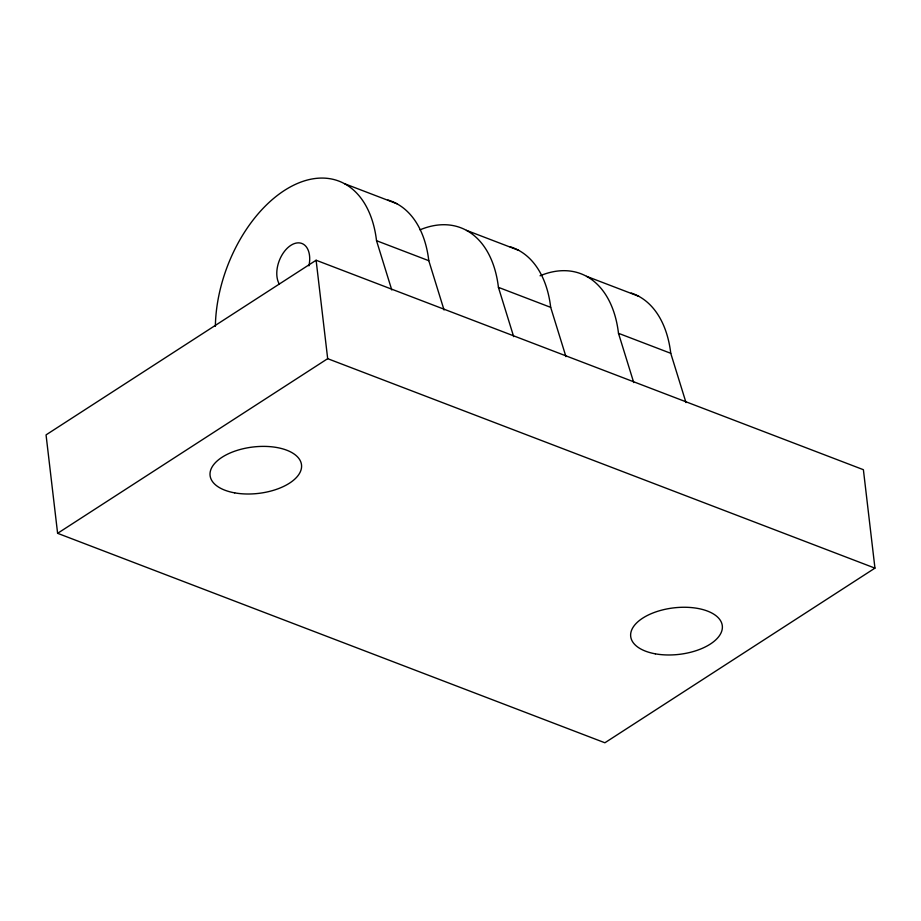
<?xml version="1.0" encoding="UTF-8"?>
<svg xmlns="http://www.w3.org/2000/svg" width="921" height="921" viewBox="0 0 921 921"><rect width="100%" height="100%" fill="white"/><g stroke="black" fill="none" stroke-linecap="round" stroke-linejoin="round"><path stroke-width="1.38" d="M316.11 260.24L46.05 434.885L57.609 533.317L604.89 742.775L874.95 568.13L863.391 469.698L316.11 260.24L327.68 358.672L874.95 568.13M57.609 533.317L327.68 358.672M344.581 183.716L396.836 203.714M466.475 230.365L518.73 250.374M586.539 276.323L638.794 296.32M215.364 326.31A119.258 73.795 -69.1 0 1 291.255 186.433A119.258 73.795 -69.1 0 1 376.528 240.703L428.795 260.701L444.049 309.986M419.988 229.836A119.258 73.795 -69.1 0 1 498.422 287.352L550.689 307.361L565.943 356.634M540.051 275.793A119.258 73.795 -69.1 0 1 618.486 333.31L670.753 353.307L686.007 402.592M618.486 333.31L633.74 382.583M498.422 287.352L513.676 336.637M376.528 240.703L391.782 289.988M631.207 293.028A119.258 73.795 -69.1 0 1 670.753 353.307M509.82 246.667A119.258 73.795 -69.1 0 1 550.689 307.361M279.236 283.956A24.234 15.001 -69.1 0 1 291.266 245.078A24.234 15.001 -69.1 0 1 308.926 265.87M387.925 200.018A119.258 73.795 -69.1 0 1 428.795 260.701M655.315 653.829A46.131 23.416 -6.7 0 0 722.34 626.107A46.131 23.416 -6.7 0 0 651.826 613.421A46.131 23.416 -6.7 0 0 655.315 653.829M234.671 492.862A46.027 23.359 -6.7 0 0 301.547 465.186A46.027 23.359 -6.7 0 0 231.194 452.533A46.027 23.359 -6.7 0 0 234.671 492.862"/></g></svg>
